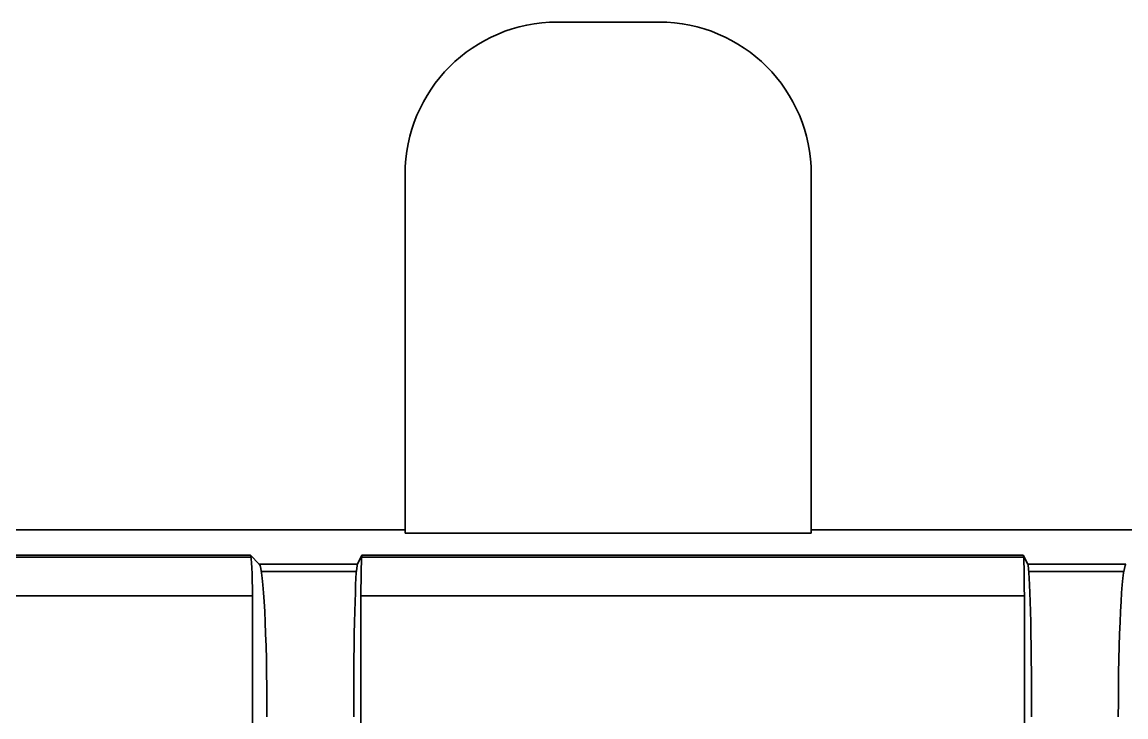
# Model space of a CAD drawing. Header units: millimetres. Extents: x 158 to 1533, y 732 to 1642.
# Drawn here: x 458.72 to 480.45, y 1050.97 to 1064.65 of the extents above; entities that cross this region are included whole.
import ezdxf

# ---------------------------------------------------------------- set-up
doc = ezdxf.new("R2010")
doc.units = ezdxf.units.MM
doc.layers.add('1', color=7, linetype='Continuous', true_color=0xffffff)

msp = doc.modelspace()

# ---------------------------------------------------------------- linework, layer by layer
at = {"layer": '1', "color": 7, "linetype": 'Continuous', "lineweight": 35}
for p, q in [((471.257, 1064.655), (469.257, 1064.655)), ((466.257, 1061.655), (466.257, 1054.655)), ((474.257, 1054.655), (474.257, 1061.655)), ((466.257, 1054.655), (456.954, 1054.655)), ((466.257, 1054.592), (466.257, 1054.655)), ((474.257, 1054.592), (466.257, 1054.592)), ((474.257, 1054.655), (474.257, 1054.592)), ((491.257, 1054.655), (474.257, 1054.655)), ((456.804, 1054.157), (463.214, 1054.157)), ((456.804, 1054.117), (463.225, 1054.117)), ((463.388, 1053.983), (463.214, 1054.157)), ((465.321, 1053.983), (465.409, 1054.157)), ((465.403, 1054.117), (478.436, 1054.117)), ((465.409, 1054.157), (478.431, 1054.157)), ((478.518, 1053.983), (478.431, 1054.157)), ((463.388, 1053.983), (465.321, 1053.983)), ((478.518, 1053.983), (480.451, 1053.983)), ((465.3, 1053.833), (463.43, 1053.833)), ((480.41, 1053.833), (478.539, 1053.833)), ((463.254, 1053.354), (456.804, 1053.354)), ((463.254, 1048.416), (463.254, 1053.354)), ((465.389, 1053.354), (465.389, 1048.416)), ((478.451, 1053.354), (465.389, 1053.354)), ((478.451, 1053.354), (478.451, 1048.416))]:
    msp.add_line(p, q, dxfattribs=at)
for centre, start, end in [((469.257, 1061.655), 90, 180), ((471.257, 1061.655), 0, 90)]:
    msp.add_arc(centre, 3, start, end, dxfattribs=at)
for centre, major_axis, ratio, start_param, end_param in [((463.211, 1053.354), (0, 0.804), 0.052408, 4.712389, 6.230825), ((465.41, 1053.354), (0, 0.804), 0.026186, 0.05236, 1.570796), ((478.43, 1053.354), (0, 0.804), 0.026186, 4.712389, 6.230825), ((463.38, 1050.972), (0, 3.015), 0.052408, 4.712389, 6.230825), ((465.325, 1050.972), (0, 3.015), 0.026186, 0.05236, 1.570796), ((478.514, 1050.972), (0, 3.015), 0.026186, 4.712389, 6.230825), ((480.459, 1050.972), (0, 3.015), 0.052408, 0.05236, 1.570796)]:
    msp.add_ellipse(centre, major_axis=major_axis, ratio=ratio, start_param=start_param, end_param=end_param, dxfattribs=at)

doc.saveas('drawing.dxf')
